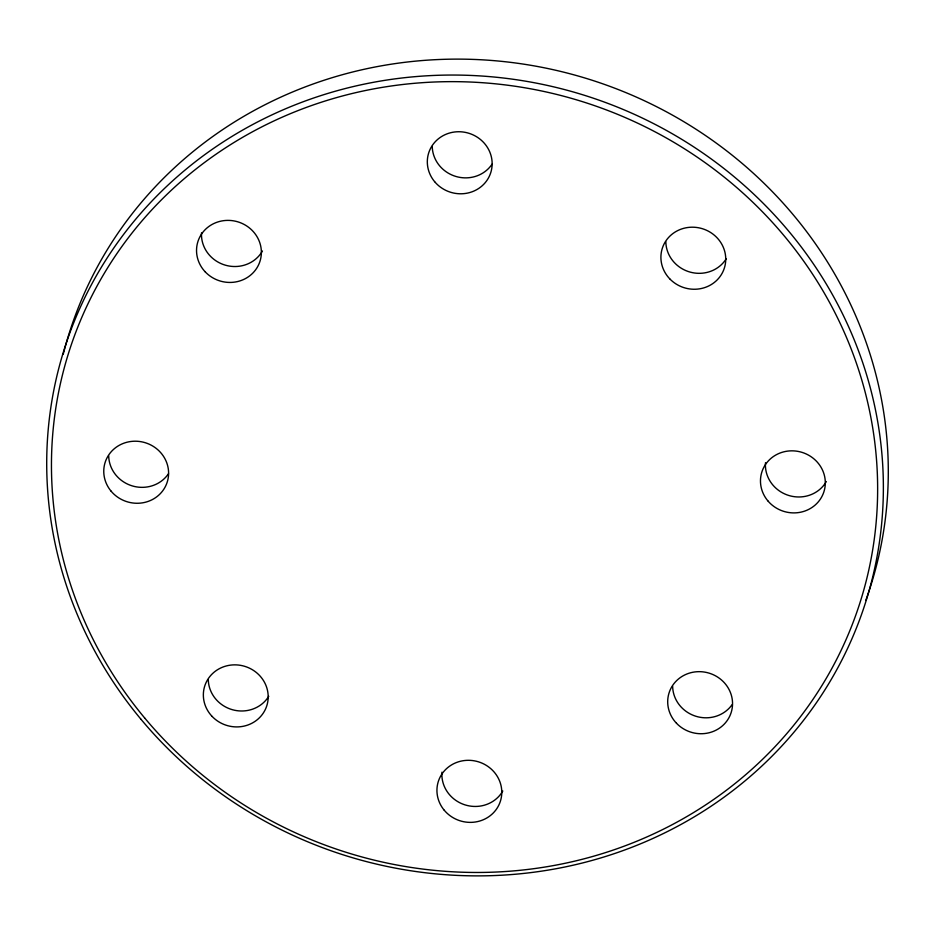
<?xml version="1.0" encoding="UTF-8"?>
<svg xmlns="http://www.w3.org/2000/svg" width="935" height="935" viewBox="0 0 935 935"><rect width="100%" height="100%" fill="white"/><g stroke="black" fill="none" stroke-linecap="round" stroke-linejoin="round"><path stroke-width="1.4" d="M262.466 250.966A32.561 30.878 17.2 0 1 225.136 265.108A32.561 30.878 17.2 0 1 201.516 232.873M168.51 473.694A32.561 30.878 17.2 0 1 132.314 485.919A32.561 30.878 17.2 0 1 108.705 455.836M268.766 696.283A32.561 30.878 17.2 0 1 232.523 709.747A32.561 30.878 17.2 0 1 208.283 679.488M502.796 791.01A32.561 30.878 17.2 0 1 465.139 804.918A32.561 30.878 17.2 0 1 441.963 772.158M732.035 704.745A32.561 30.878 17.2 0 1 695.897 716.268A32.561 30.878 17.2 0 1 672.639 686.302M826.33 481.537A32.561 30.878 17.2 0 1 788.684 495.445A32.561 30.878 17.2 0 1 765.496 462.685M726.32 258.621A32.561 30.878 17.2 0 1 690.077 272.085A32.561 30.878 17.2 0 1 665.837 241.826M492.044 164.221A32.561 30.878 17.2 0 1 455.859 176.446A32.561 30.878 17.2 0 1 432.239 146.363M63.206 354.388A420.189 398.474 17.2 0 1 586.642 78.528A420.189 398.474 17.2 0 1 865.775 600.434M205.314 271.956A32.561 30.878 17.2 0 0 259.988 261.274A32.561 30.878 17.2 0 0 221.56 220.999A32.561 30.878 17.2 0 0 205.314 271.956M111.078 491.144A32.561 30.878 17.2 0 0 166.5 484.096A32.561 30.878 17.2 0 0 130.982 441.472A32.561 30.878 17.2 0 0 111.078 491.144M212.128 716.432A32.561 30.878 17.2 0 0 266.802 705.75A32.561 30.878 17.2 0 0 228.374 665.475A32.561 30.878 17.2 0 0 212.128 716.432M444.254 810.248A32.561 30.878 17.2 0 0 499.676 803.212A32.561 30.878 17.2 0 0 464.146 760.576A32.561 30.878 17.2 0 0 444.254 810.248M676.484 723.246A32.561 30.878 17.2 0 0 731.158 712.563A32.561 30.878 17.2 0 0 692.741 672.277A32.561 30.878 17.2 0 0 676.484 723.246M767.787 500.774A32.561 30.878 17.2 0 0 823.209 493.727A32.561 30.878 17.2 0 0 787.691 451.102A32.561 30.878 17.2 0 0 767.787 500.774M669.682 278.77A32.561 30.878 17.2 0 0 724.356 268.088A32.561 30.878 17.2 0 0 685.928 227.813A32.561 30.878 17.2 0 0 669.682 278.77M434.623 181.659A32.561 30.878 17.2 0 0 490.045 174.623A32.561 30.878 17.2 0 0 454.527 131.999A32.561 30.878 17.2 0 0 434.623 181.659M141.045 719.354A420.189 398.474 17.2 0 0 856.215 628.542A420.189 398.474 17.2 0 0 397.854 78.493A420.189 398.474 17.2 0 0 141.045 719.354M144.598 717.893A414.93 393.495 17.2 0 0 850.827 628.215A414.93 393.495 17.2 0 0 398.193 85.05A414.93 393.495 17.2 0 0 144.598 717.893"/></g></svg>
